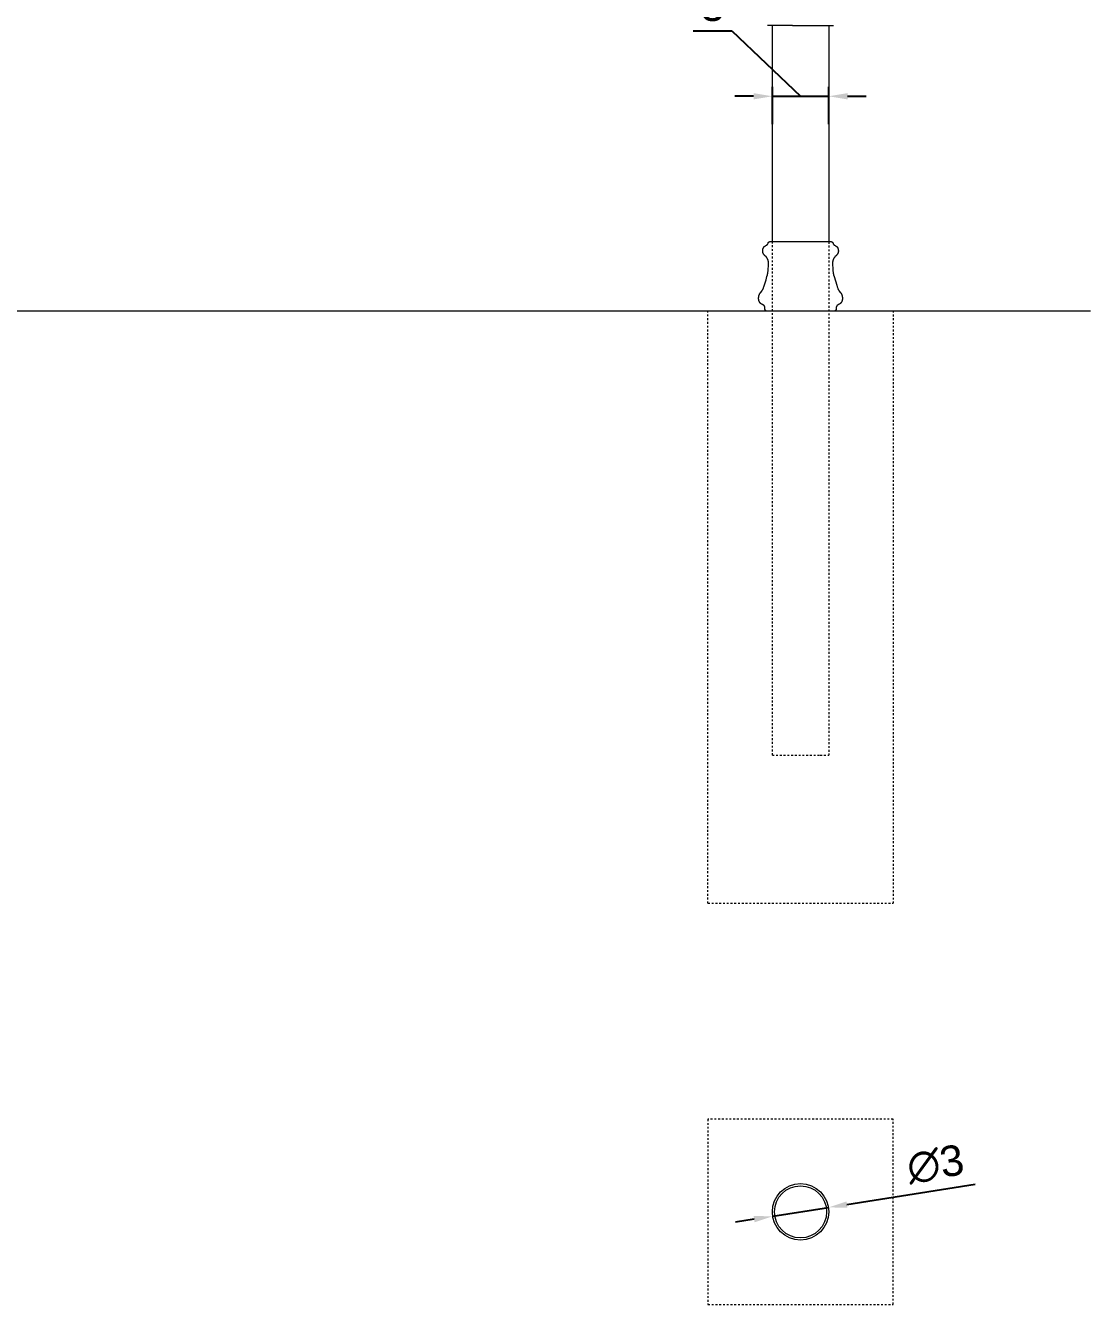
# Model space of a CAD drawing. Header units: inches. Extents: x -13 to 609, y -6 to 131.
# Drawn here: x 490.4 to 547, y 3.6 to 71.6 of the extents above; entities that cross this region are included whole.
import ezdxf

# ---------------------------------------------------------------- set-up
doc = ezdxf.new("R2010")
doc.units = ezdxf.units.IN
doc.header["$PDSIZE"] = -1
doc.linetypes.add('HIDDEN', pattern=[1.905, 1.27, -0.635])
for name, color, linetype, lineweight in [('ZANO_R', 7, 'Continuous', 0), ('ZANO_R_przerywana', 250, 'HIDDEN', 0), ('ZANO_W', 1, 'Continuous', 0)]:
    doc.layers.add(name, color=color, linetype=linetype, lineweight=lineweight)
doc.styles.add('Arial', font='arial.ttf')
doc.styles.get("Standard").update_dxf_attribs({"font": 'ARIALUNI.TTF'})
doc.dimstyles.new('amerykanie', dxfattribs={"dimtxt": 50, "dimasz": 50, "dimexe": 0.5, "dimexo": 0.5, "dimgap": 1, "dimtad": 1, "dimdec": 0, "dimzin": 0, "dimlunit": 5, "dimtxsty": 'Standard', "dimcen": 0.09, "dimclrd": 1, "dimclre": 1, "dimclrt": 1, "dimazin": 0, "dimtfac": 1, "dimtdec": 0, "dimtmove": 0, "dimatfit": 3, "dimfxl": 1, "dimtzin": 0, "dimarcsym": 1})

# ---------------------------------------------------------------- blocks, each defined once
blk = doc.blocks.new('*D459')
at = {"layer": 'Defpoints', "color": 0}
for p in [(533.122, 67.832), (530.126, 65.842), (533.122, 65.842)]:
    blk.add_point(p, dxfattribs=at)
at = {"layer": 'ZANO_R', "color": 1, "lineweight": -2}
for p, q in [((525.914, 71.304), (527.978, 71.304)), ((527.978, 71.304), (531.624, 67.832)), ((530.126, 66.342), (530.126, 68.332)), ((533.122, 66.342), (533.122, 68.332)), ((529.126, 67.832), (528.126, 67.832)), ((530.126, 67.832), (533.122, 67.832)), ((534.122, 67.832), (535.122, 67.832))]:
    blk.add_line(p, q, dxfattribs=at)
at = {"layer": 'ZANO_R', "color": 1}
for points in [[(529.126, 67.665), (529.126, 67.998), (530.126, 67.832)], [(534.122, 67.998), (534.122, 67.665), (533.122, 67.832)]]:
    blk.add_solid(points, dxfattribs=at)
at = {"layer": 'ZANO_R', "color": 1, "insert": (526.946, 72.635), "char_height": 1.625, "attachment_point": 5, "style": 'Arial'}
blk.add_mtext('3', dxfattribs=at)
blk = doc.blocks.new('*D467')
at = {"layer": 'Defpoints', "color": 0}
for p in [(530.144, 8.299), (533.104, 8.767)]:
    blk.add_point(p, dxfattribs=at)
at = {"layer": 'ZANO_W', "color": 1, "lineweight": -2}
for p, q in [((534.091, 8.923), (540.908, 9.999)), ((530.144, 8.299), (533.104, 8.767)), ((529.157, 8.143), (528.169, 7.987))]:
    blk.add_line(p, q, dxfattribs=at)
at = {"layer": 'ZANO_W', "color": 1}
for points in [[(534.065, 9.087), (534.117, 8.758), (533.104, 8.767)], [(529.183, 7.979), (529.131, 8.308), (530.144, 8.299)]]:
    blk.add_solid(points, dxfattribs=at)
at = {"layer": 'ZANO_W', "color": 1, "insert": (538.8, 11.058), "char_height": 1.625, "attachment_point": 5, "rotation": 8.97405, "style": 'Arial'}
blk.add_mtext('∅3', dxfattribs=at)

msp = doc.modelspace()

# ---------------------------------------------------------------- linework, layer by layer
at = {"layer": 'ZANO_R'}
for p, q in [((531.19912, 71.58978), (529.86544, 71.58978)), ((530.12591, 60.09371), (530.12591, 71.58978)), ((531.19912, 71.58978), (533.38236, 71.58978)), ((533.12197, 71.58978), (533.12197, 60.09371)), ((529.67686, 59.81715), (529.68055, 59.82176)), ((529.68055, 59.82176), (529.68435, 59.82628)), ((529.68435, 59.82628), (529.68825, 59.83069)), ((529.68825, 59.83069), (529.69227, 59.83501)), ((529.69227, 59.83501), (529.69638, 59.83921)), ((529.69638, 59.83921), (529.70061, 59.84331)), ((529.70061, 59.84331), (529.70494, 59.8473)), ((529.70494, 59.8473), (529.70938, 59.85117)), ((529.70938, 59.85117), (529.71512, 59.85589)), ((529.71512, 59.85589), (529.72101, 59.86042)), ((529.72101, 59.86042), (529.72704, 59.86478)), ((529.72704, 59.86478), (529.73318, 59.86897)), ((529.73318, 59.86897), (529.73943, 59.873)), ((529.73943, 59.873), (529.74575, 59.87689)), ((529.74575, 59.87689), (529.75213, 59.88062)), ((529.75213, 59.88062), (529.75856, 59.88422)), ((529.75856, 59.88422), (529.77424, 59.8924)), ((529.77424, 59.8924), (529.80944, 59.91022)), ((529.80944, 59.91022), (529.81759, 59.9146)), ((529.81759, 59.9146), (529.82499, 59.91883)), ((529.82499, 59.91883), (529.82879, 59.92114)), ((529.82879, 59.92114), (529.83251, 59.92351)), ((529.83251, 59.92351), (529.83617, 59.92595)), ((529.83617, 59.92595), (529.83974, 59.92846)), ((529.83974, 59.92846), (529.84323, 59.93105)), ((529.84323, 59.93105), (529.84664, 59.93372)), ((529.84664, 59.93372), (529.84995, 59.93649)), ((529.84995, 59.93649), (529.85316, 59.93936)), ((529.85316, 59.93936), (529.85472, 59.94083)), ((529.85472, 59.94083), (529.85626, 59.94233)), ((529.85626, 59.94233), (529.85778, 59.94386)), ((529.85778, 59.94386), (529.85926, 59.94542)), ((529.85926, 59.94542), (529.86072, 59.94701)), ((529.86072, 59.94701), (529.86215, 59.94863)), ((529.86215, 59.94863), (529.86355, 59.95028)), ((529.86355, 59.95028), (529.86492, 59.95197)), ((529.86492, 59.95197), (529.86626, 59.95369)), ((529.86626, 59.95369), (529.86756, 59.95544)), ((529.86756, 59.95544), (529.86884, 59.95723)), ((529.86884, 59.95723), (529.87008, 59.95906)), ((529.87008, 59.95906), (529.87129, 59.96092)), ((529.87129, 59.96092), (529.87247, 59.96282)), ((529.87247, 59.96282), (529.87361, 59.96476)), ((529.87361, 59.96476), (529.87472, 59.96674)), ((529.87472, 59.96674), (529.87582, 59.96882)), ((529.87582, 59.96882), (529.87689, 59.97095)), ((529.87689, 59.97095), (529.87793, 59.97312)), ((529.87793, 59.97312), (529.87894, 59.97532)), ((529.87894, 59.97532), (529.88087, 59.97982)), ((529.88087, 59.97982), (529.8827, 59.98441)), ((529.8827, 59.98441), (529.88609, 59.9937)), ((529.88609, 59.9937), (529.89593, 60.02236)), ((529.89593, 60.02236), (529.89775, 60.02721)), ((529.89775, 60.02721), (529.89966, 60.03202)), ((529.89966, 60.03202), (529.90169, 60.03677)), ((529.90169, 60.03677), (529.90384, 60.04145)), ((529.90384, 60.04145), (529.90516, 60.04414)), ((529.90516, 60.04414), (529.90652, 60.04676)), ((529.90652, 60.04676), (529.90792, 60.04932)), ((529.90792, 60.04932), (529.90936, 60.0518)), ((529.90936, 60.0518), (529.91084, 60.05422)), ((529.91084, 60.05422), (529.91236, 60.05657)), ((529.91236, 60.05657), (529.91392, 60.05885)), ((529.91392, 60.05885), (529.91553, 60.06106)), ((529.91553, 60.06106), (529.91718, 60.0632)), ((529.91718, 60.0632), (529.91888, 60.06528)), ((529.91888, 60.06528), (529.92063, 60.06728)), ((529.92063, 60.06728), (529.92243, 60.06922)), ((529.92243, 60.06922), (529.92428, 60.07109)), ((529.92428, 60.07109), (529.92618, 60.0729)), ((529.92618, 60.0729), (529.92814, 60.07463)), ((529.92814, 60.07463), (529.93015, 60.0763)), ((529.93015, 60.0763), (529.93221, 60.0779)), ((529.93221, 60.0779), (529.93434, 60.07943)), ((529.93434, 60.07943), (529.93652, 60.08089)), ((529.93652, 60.08089), (529.93876, 60.08228)), ((529.93876, 60.08228), (529.94106, 60.08361)), ((529.94106, 60.08361), (529.94342, 60.08487)), ((529.94342, 60.08487), (529.94585, 60.08606)), ((529.94585, 60.08606), (529.94834, 60.08718)), ((529.94834, 60.08718), (529.95089, 60.08824)), ((529.95089, 60.08824), (529.95351, 60.08922)), ((529.95351, 60.08922), (529.95621, 60.09014)), ((529.95621, 60.09014), (529.95897, 60.09099)), ((529.95897, 60.09099), (529.9618, 60.09177)), ((529.9618, 60.09177), (529.9647, 60.09249)), ((529.9647, 60.09249), (529.96768, 60.09313)), ((529.96768, 60.09313), (529.97073, 60.09371)), ((529.97232, 60.09371), (529.97074, 60.09371)), ((530.05545, 60.09371), (529.97232, 60.09371)), ((530.33008, 60.09371), (530.05545, 60.09371)), ((531.63207, 60.09371), (530.33008, 60.09371)), ((532.94308, 60.09371), (531.63207, 60.09371)), ((533.21079, 60.09371), (532.94308, 60.09371)), ((533.2629, 60.09371), (533.21079, 60.09371)), ((533.27402, 60.09371), (533.2629, 60.09371)), ((533.27649, 60.09371), (533.27402, 60.09371)), ((533.27703, 60.09371), (533.27649, 60.09371)), ((533.27714, 60.09371), (533.27703, 60.09371)), ((533.27713, 60.09371), (533.27714, 60.09371)), ((533.27715, 60.09371), (533.2802, 60.09313)), ((533.2802, 60.09313), (533.28317, 60.09249)), ((533.28317, 60.09249), (533.28608, 60.09177)), ((533.28608, 60.09177), (533.28891, 60.09099)), ((533.28891, 60.09099), (533.29167, 60.09014)), ((533.29167, 60.09014), (533.29436, 60.08922)), ((533.29436, 60.08922), (533.29698, 60.08824)), ((533.29698, 60.08824), (533.29954, 60.08718)), ((533.29954, 60.08718), (533.30203, 60.08606)), ((533.30203, 60.08606), (533.30446, 60.08487)), ((533.30446, 60.08487), (533.30682, 60.08361)), ((533.30682, 60.08361), (533.30912, 60.08228)), ((533.30912, 60.08228), (533.31136, 60.08089)), ((533.31136, 60.08089), (533.31354, 60.07943)), ((533.31354, 60.07943), (533.31566, 60.0779)), ((533.31566, 60.0779), (533.31773, 60.0763)), ((533.31773, 60.0763), (533.31974, 60.07463)), ((533.31974, 60.07463), (533.32169, 60.0729)), ((533.32169, 60.0729), (533.32359, 60.07109)), ((533.32359, 60.07109), (533.32544, 60.06922)), ((533.32544, 60.06922), (533.32724, 60.06728)), ((533.32724, 60.06728), (533.32899, 60.06528)), ((533.32899, 60.06528), (533.33069, 60.0632)), ((533.33069, 60.0632), (533.33235, 60.06106)), ((533.33235, 60.06106), (533.33395, 60.05885)), ((533.33395, 60.05885), (533.33552, 60.05657)), ((533.33552, 60.05657), (533.33704, 60.05422)), ((533.33704, 60.05422), (533.33852, 60.0518)), ((533.33852, 60.0518), (533.33996, 60.04932)), ((533.33996, 60.04932), (533.34135, 60.04676)), ((533.34135, 60.04676), (533.34271, 60.04414)), ((533.34271, 60.04414), (533.34404, 60.04145)), ((533.34404, 60.04145), (533.34619, 60.03677)), ((533.34619, 60.03677), (533.34821, 60.03202)), ((533.34821, 60.03202), (533.35012, 60.02721)), ((533.35012, 60.02721), (533.35194, 60.02236)), ((533.35194, 60.02236), (533.36178, 59.9937)), ((533.36178, 59.9937), (533.36518, 59.98441)), ((533.36518, 59.98441), (533.36701, 59.97982)), ((533.36701, 59.97982), (533.36894, 59.97532)), ((533.36894, 59.97532), (533.36995, 59.97312)), ((533.36995, 59.97312), (533.37098, 59.97095)), ((533.37098, 59.97095), (533.37205, 59.96882)), ((533.37205, 59.96882), (533.37316, 59.96674)), ((533.37316, 59.96674), (533.37426, 59.96476)), ((533.37426, 59.96476), (533.37541, 59.96282)), ((533.37541, 59.96282), (533.37658, 59.96092)), ((533.37658, 59.96092), (533.37779, 59.95906)), ((533.37779, 59.95906), (533.37904, 59.95723)), ((533.37904, 59.95723), (533.38031, 59.95544)), ((533.38031, 59.95544), (533.38162, 59.95369)), ((533.38162, 59.95369), (533.38296, 59.95197)), ((533.38296, 59.95197), (533.38433, 59.95028)), ((533.38433, 59.95028), (533.38573, 59.94863)), ((533.38573, 59.94863), (533.38715, 59.94701)), ((533.38715, 59.94701), (533.38861, 59.94542)), ((533.38861, 59.94542), (533.3901, 59.94386)), ((533.3901, 59.94386), (533.39161, 59.94233)), ((533.39161, 59.94233), (533.39315, 59.94083)), ((533.39315, 59.94083), (533.39472, 59.93936)), ((533.39472, 59.93936), (533.39793, 59.93649)), ((533.39793, 59.93649), (533.40124, 59.93372)), ((533.40124, 59.93372), (533.40464, 59.93105)), ((533.40464, 59.93105), (533.40813, 59.92846)), ((533.40813, 59.92846), (533.41171, 59.92595)), ((533.41171, 59.92595), (533.41536, 59.92351)), ((533.41536, 59.92351), (533.41909, 59.92114)), ((533.41909, 59.92114), (533.42289, 59.91883)), ((533.42289, 59.91883), (533.43028, 59.9146)), ((533.43028, 59.9146), (533.43844, 59.91022)), ((533.43844, 59.91022), (533.47364, 59.8924)), ((533.47364, 59.8924), (533.48932, 59.88422)), ((533.48932, 59.88422), (533.49574, 59.88062)), ((533.49574, 59.88062), (533.50213, 59.87689)), ((533.50213, 59.87689), (533.50845, 59.873)), ((533.50845, 59.873), (533.51469, 59.86897)), ((533.51469, 59.86897), (533.52083, 59.86478)), ((533.52083, 59.86478), (533.52686, 59.86042)), ((533.52686, 59.86042), (533.53275, 59.85589)), ((533.53275, 59.85589), (533.53849, 59.85117)), ((533.53849, 59.85117), (533.54293, 59.8473)), ((533.54293, 59.8473), (533.54727, 59.84331)), ((533.54727, 59.84331), (533.55149, 59.83921)), ((533.55149, 59.83921), (533.55561, 59.83501)), ((533.55561, 59.83501), (533.55962, 59.83069)), ((533.55962, 59.83069), (533.56353, 59.82628)), ((533.56353, 59.82628), (533.56733, 59.82176)), ((533.56733, 59.82176), (533.57102, 59.81715)), ((529.61264, 59.61234), (529.61278, 59.62451)), ((529.61289, 59.60023), (529.61264, 59.61234)), ((529.61278, 59.62451), (529.61332, 59.63671)), ((529.61353, 59.58821), (529.61289, 59.60023)), ((529.61332, 59.63671), (529.61425, 59.64892)), ((529.61456, 59.5763), (529.61353, 59.58821)), ((529.61425, 59.64892), (529.61558, 59.66113)), ((529.61597, 59.56451), (529.61456, 59.5763)), ((529.61558, 59.66113), (529.61731, 59.67329)), ((529.61778, 59.55289), (529.61597, 59.56451)), ((529.61731, 59.67329), (529.61944, 59.68539)), ((529.61882, 59.54714), (529.61778, 59.55289)), ((529.61996, 59.54144), (529.61882, 59.54714)), ((529.61944, 59.68539), (529.62197, 59.69741)), ((529.6212, 59.53579), (529.61996, 59.54144)), ((529.62253, 59.5302), (529.6212, 59.53579)), ((529.62197, 59.69741), (529.6249, 59.70932)), ((529.62395, 59.52466), (529.62253, 59.5302)), ((529.62547, 59.51918), (529.62395, 59.52466)), ((529.6249, 59.70932), (529.62652, 59.71523)), ((529.62709, 59.51377), (529.62547, 59.51918)), ((529.62652, 59.71523), (529.62824, 59.7211)), ((529.6288, 59.50842), (529.62709, 59.51377)), ((529.62824, 59.7211), (529.63007, 59.72693)), ((529.6306, 59.50314), (529.6288, 59.50842)), ((529.63007, 59.72693), (529.63199, 59.73272)), ((529.6325, 59.49793), (529.6306, 59.50314)), ((529.63199, 59.73272), (529.63402, 59.73847)), ((529.63425, 59.49341), (529.6325, 59.49793)), ((529.63402, 59.73847), (529.63615, 59.74416)), ((529.63607, 59.48894), (529.63425, 59.49341)), ((529.63796, 59.48453), (529.63607, 59.48894)), ((529.63615, 59.74416), (529.63838, 59.74981)), ((529.63992, 59.48017), (529.63796, 59.48453)), ((529.63838, 59.74981), (529.64072, 59.7554)), ((529.64403, 59.47161), (529.63992, 59.48017)), ((529.64072, 59.7554), (529.64316, 59.76093)), ((529.64316, 59.76093), (529.6457, 59.7664)), ((529.64839, 59.46325), (529.64403, 59.47161)), ((529.6457, 59.7664), (529.64835, 59.77181)), ((529.64835, 59.77181), (529.6511, 59.77716)), ((529.65299, 59.45508), (529.64839, 59.46325)), ((529.6511, 59.77716), (529.65395, 59.78243)), ((529.65782, 59.44709), (529.65299, 59.45508)), ((529.65395, 59.78243), (529.65691, 59.78763)), ((529.65691, 59.78763), (529.65997, 59.79276)), ((529.66285, 59.43926), (529.65782, 59.44709)), ((529.65997, 59.79276), (529.66314, 59.79781)), ((529.66809, 59.43159), (529.66285, 59.43926)), ((529.66314, 59.79781), (529.66641, 59.80277)), ((529.66641, 59.80277), (529.66979, 59.80765)), ((529.67351, 59.42406), (529.66809, 59.43159)), ((529.66979, 59.80765), (529.67327, 59.81245)), ((529.67327, 59.81245), (529.67686, 59.81715)), ((529.6791, 59.41667), (529.67351, 59.42406)), ((529.68485, 59.4094), (529.6791, 59.41667)), ((529.69074, 59.40224), (529.68485, 59.4094)), ((529.70291, 59.38821), (529.69074, 59.40224)), ((529.7155, 59.37449), (529.70291, 59.38821)), ((529.79391, 59.29376), (529.7155, 59.37449)), ((529.80646, 59.27974), (529.79391, 59.29376)), ((529.81859, 59.26532), (529.80646, 59.27974)), ((529.82631, 59.25555), (529.81859, 59.26532)), ((529.83379, 59.24557), (529.82631, 59.25555)), ((529.84101, 59.2354), (529.83379, 59.24557)), ((529.84798, 59.22504), (529.84101, 59.2354)), ((529.85466, 59.2145), (529.84798, 59.22504)), ((529.86107, 59.20379), (529.85466, 59.2145)), ((529.86717, 59.19292), (529.86107, 59.20379)), ((529.87298, 59.18189), (529.86717, 59.19292)), ((529.87847, 59.17072), (529.87298, 59.18189)), ((529.88363, 59.1594), (529.87847, 59.17072)), ((529.88846, 59.14796), (529.88363, 59.1594)), ((529.89295, 59.1364), (529.88846, 59.14796)), ((530.08126, 59.7496), (530.08126, 59.7496)), ((530.08126, 59.7496), (530.08126, 59.7496)), ((530.08126, 59.7496), (530.08126, 59.7496)), ((530.08126, 59.7496), (530.08126, 59.7496)), ((530.08126, 59.7496), (530.08126, 59.7496)), ((530.08126, 59.7496), (530.08128, 59.7496)), ((530.08128, 59.7496), (530.08134, 59.7496)), ((530.08134, 59.7496), (530.08162, 59.7496)), ((530.08162, 59.7496), (530.08275, 59.7496)), ((533.35941, 59.14796), (533.35493, 59.1364)), ((533.36424, 59.1594), (533.35941, 59.14796)), ((533.36941, 59.17072), (533.36424, 59.1594)), ((533.3749, 59.18189), (533.36941, 59.17072)), ((533.3807, 59.19292), (533.3749, 59.18189)), ((533.38681, 59.20379), (533.3807, 59.19292)), ((533.39321, 59.2145), (533.38681, 59.20379)), ((533.3999, 59.22504), (533.39321, 59.2145)), ((533.40686, 59.2354), (533.3999, 59.22504)), ((533.41408, 59.24557), (533.40686, 59.2354)), ((533.42156, 59.25555), (533.41408, 59.24557)), ((533.42929, 59.26532), (533.42156, 59.25555)), ((533.44141, 59.27974), (533.42929, 59.26532)), ((533.45397, 59.29376), (533.44141, 59.27974)), ((533.53238, 59.37449), (533.45397, 59.29376)), ((533.54497, 59.38821), (533.53238, 59.37449)), ((533.55713, 59.40224), (533.54497, 59.38821)), ((533.56303, 59.4094), (533.55713, 59.40224)), ((533.56878, 59.41667), (533.56303, 59.4094)), ((533.57437, 59.42406), (533.56878, 59.41667)), ((533.57102, 59.81715), (533.57461, 59.81245)), ((533.57979, 59.43159), (533.57437, 59.42406)), ((533.57461, 59.81245), (533.57809, 59.80765)), ((533.57809, 59.80765), (533.58147, 59.80277)), ((533.58502, 59.43926), (533.57979, 59.43159)), ((533.58147, 59.80277), (533.58474, 59.79781)), ((533.58474, 59.79781), (533.58791, 59.79276)), ((533.59006, 59.44709), (533.58502, 59.43926)), ((533.58791, 59.79276), (533.59097, 59.78763)), ((533.59488, 59.45508), (533.59006, 59.44709)), ((533.59097, 59.78763), (533.59393, 59.78243)), ((533.59393, 59.78243), (533.59678, 59.77716)), ((533.59948, 59.46325), (533.59488, 59.45508)), ((533.59678, 59.77716), (533.59953, 59.77181)), ((533.60385, 59.47161), (533.59948, 59.46325)), ((533.59953, 59.77181), (533.60218, 59.7664)), ((533.60218, 59.7664), (533.60472, 59.76093)), ((533.60796, 59.48017), (533.60385, 59.47161)), ((533.60472, 59.76093), (533.60716, 59.7554)), ((533.60716, 59.7554), (533.60949, 59.74981)), ((533.60991, 59.48453), (533.60796, 59.48017)), ((533.60949, 59.74981), (533.61172, 59.74416)), ((533.6118, 59.48894), (533.60991, 59.48453)), ((533.61172, 59.74416), (533.61386, 59.73847)), ((533.61362, 59.49341), (533.6118, 59.48894)), ((533.61537, 59.49793), (533.61362, 59.49341)), ((533.61386, 59.73847), (533.61588, 59.73272)), ((533.61727, 59.50314), (533.61537, 59.49793)), ((533.61588, 59.73272), (533.61781, 59.72693)), ((533.61908, 59.50842), (533.61727, 59.50314)), ((533.61781, 59.72693), (533.61963, 59.7211)), ((533.62079, 59.51377), (533.61908, 59.50842)), ((533.61963, 59.7211), (533.62135, 59.71523)), ((533.6224, 59.51918), (533.62079, 59.51377)), ((533.62135, 59.71523), (533.62297, 59.70932)), ((533.62392, 59.52466), (533.6224, 59.51918)), ((533.62297, 59.70932), (533.62591, 59.69741)), ((533.62535, 59.5302), (533.62392, 59.52466)), ((533.62668, 59.53579), (533.62535, 59.5302)), ((533.62591, 59.69741), (533.62844, 59.68539)), ((533.62791, 59.54144), (533.62668, 59.53579)), ((533.62905, 59.54714), (533.62791, 59.54144)), ((533.62844, 59.68539), (533.63057, 59.67329)), ((533.6301, 59.55289), (533.62905, 59.54714)), ((533.6319, 59.56451), (533.6301, 59.55289)), ((533.63057, 59.67329), (533.6323, 59.66113)), ((533.63332, 59.5763), (533.6319, 59.56451)), ((533.6323, 59.66113), (533.63362, 59.64892)), ((533.63435, 59.58821), (533.63332, 59.5763)), ((533.63362, 59.64892), (533.63456, 59.63671)), ((533.63499, 59.60023), (533.63435, 59.58821)), ((533.63456, 59.63671), (533.63509, 59.62451)), ((533.63524, 59.61234), (533.63499, 59.60023)), ((533.63509, 59.62451), (533.63524, 59.61234)), ((529.88654, 58.45231), (529.89089, 58.48026)), ((529.89089, 58.48026), (529.89453, 58.50768)), ((529.89708, 59.12472), (529.89295, 59.1364)), ((529.89453, 58.50768), (529.89758, 58.53484)), ((529.90085, 59.11293), (529.89708, 59.12472)), ((529.89758, 58.53484), (529.90226, 58.58949)), ((529.90424, 59.10105), (529.90085, 59.11293)), ((529.90226, 58.58949), (529.91653, 58.878)), ((529.90724, 59.08908), (529.90424, 59.10105)), ((529.90874, 59.0824), (529.90724, 59.08908)), ((529.91012, 59.07571), (529.90874, 59.0824)), ((529.91254, 59.06226), (529.91012, 59.07571)), ((529.91454, 59.04876), (529.91254, 59.06226)), ((529.91615, 59.03522), (529.91454, 59.04876)), ((529.9174, 59.02167), (529.91615, 59.03522)), ((529.91653, 58.878), (529.91877, 58.92829)), ((529.91833, 59.00813), (529.9174, 59.02167)), ((529.91895, 58.99462), (529.91833, 59.00813)), ((529.91877, 58.92829), (529.91938, 58.95449)), ((529.91932, 58.98116), (529.91895, 58.99462)), ((529.91938, 58.95449), (529.91932, 58.98116)), ((533.32856, 58.98116), (533.3285, 58.95449)), ((533.3285, 58.95449), (533.32911, 58.92829)), ((533.32892, 58.99462), (533.32856, 58.98116)), ((533.32955, 59.00813), (533.32892, 58.99462)), ((533.32911, 58.92829), (533.34214, 58.64637)), ((533.33047, 59.02167), (533.32955, 59.00813)), ((533.33172, 59.03522), (533.33047, 59.02167)), ((533.33333, 59.04876), (533.33172, 59.03522)), ((533.33533, 59.06226), (533.33333, 59.04876)), ((533.33776, 59.07571), (533.33533, 59.06226)), ((533.33914, 59.0824), (533.33776, 59.07571)), ((533.34063, 59.08908), (533.33914, 59.0824)), ((533.34364, 59.10105), (533.34063, 59.08908)), ((533.34214, 58.64637), (533.34561, 58.58949)), ((533.34703, 59.11293), (533.34364, 59.10105)), ((533.34561, 58.58949), (533.3503, 58.53484)), ((533.35079, 59.12472), (533.34703, 59.11293)), ((533.3503, 58.53484), (533.35334, 58.50768)), ((533.35493, 59.1364), (533.35079, 59.12472)), ((533.35334, 58.50768), (533.35699, 58.48026)), ((533.35699, 58.48026), (533.36133, 58.45231)), ((529.67583, 57.7102), (529.78964, 58.07988)), ((529.78964, 58.07988), (529.83971, 58.25133)), ((529.83971, 58.25133), (529.86306, 58.34055)), ((529.86306, 58.34055), (529.87304, 58.38323)), ((529.87304, 58.38323), (529.8814, 58.42357)), ((529.8814, 58.42357), (529.88654, 58.45231)), ((533.36133, 58.45231), (533.36648, 58.42357)), ((533.36648, 58.42357), (533.37483, 58.38323)), ((533.37483, 58.38323), (533.38481, 58.34055)), ((533.38481, 58.34055), (533.40817, 58.25133)), ((533.40817, 58.25133), (533.54896, 57.78347)), ((533.54896, 57.78347), (533.57204, 57.7102)), ((529.39572, 57.09593), (529.39609, 57.11135)), ((529.39609, 57.11135), (529.39694, 57.12677)), ((529.39694, 57.12677), (529.39826, 57.14217)), ((529.39826, 57.14217), (529.40004, 57.15753)), ((529.40004, 57.15753), (529.40227, 57.17285)), ((529.40227, 57.17285), (529.40493, 57.1881)), ((529.40493, 57.1881), (529.40802, 57.20327)), ((529.40802, 57.20327), (529.41152, 57.21835)), ((529.41152, 57.21835), (529.41642, 57.23687)), ((529.41642, 57.23687), (529.41911, 57.24605)), ((529.41911, 57.24605), (529.42196, 57.25517)), ((529.42196, 57.25517), (529.42497, 57.26423)), ((529.42497, 57.26423), (529.42815, 57.27322)), ((529.42815, 57.27322), (529.4315, 57.28213)), ((529.4315, 57.28213), (529.43502, 57.29096)), ((529.43502, 57.29096), (529.43872, 57.2997)), ((529.43872, 57.2997), (529.44259, 57.30835)), ((529.44259, 57.30835), (529.44664, 57.31689)), ((529.44664, 57.31689), (529.45088, 57.32533)), ((529.45088, 57.32533), (529.45529, 57.33366)), ((529.45529, 57.33366), (529.4599, 57.34187)), ((529.4599, 57.34187), (529.46469, 57.34996)), ((529.46469, 57.34996), (529.46967, 57.35792)), ((529.46967, 57.35792), (529.47556, 57.3668)), ((529.47556, 57.3668), (529.48168, 57.37552)), ((529.48168, 57.37552), (529.48799, 57.38411)), ((529.48799, 57.38411), (529.49446, 57.39259)), ((529.49446, 57.39259), (529.50781, 57.40929)), ((529.50781, 57.40929), (529.54898, 57.45888)), ((529.54898, 57.45888), (529.56236, 57.47579)), ((529.56236, 57.47579), (529.56885, 57.48441)), ((529.56885, 57.48441), (529.57518, 57.49317)), ((529.57518, 57.49317), (529.58082, 57.50133)), ((529.58082, 57.50133), (529.5863, 57.50961)), ((529.5863, 57.50961), (529.59163, 57.51802)), ((529.59163, 57.51802), (529.59681, 57.52654)), ((529.59681, 57.52654), (529.60674, 57.54388)), ((529.60674, 57.54388), (529.61614, 57.5616)), ((529.61614, 57.5616), (529.62502, 57.57964)), ((529.62502, 57.57964), (529.63343, 57.59793)), ((529.63343, 57.59793), (529.6414, 57.61644)), ((529.6414, 57.61644), (529.64896, 57.6351)), ((529.64896, 57.6351), (529.66301, 57.67267)), ((529.66301, 57.67267), (529.67583, 57.7102)), ((533.57204, 57.7102), (533.58487, 57.67267)), ((533.58487, 57.67267), (533.59891, 57.6351)), ((533.59891, 57.6351), (533.60647, 57.61644)), ((533.60647, 57.61644), (533.61444, 57.59793)), ((533.61444, 57.59793), (533.62285, 57.57964)), ((533.62285, 57.57964), (533.63174, 57.5616)), ((533.63174, 57.5616), (533.64113, 57.54388)), ((533.64113, 57.54388), (533.65106, 57.52654)), ((533.65106, 57.52654), (533.65624, 57.51802)), ((533.65624, 57.51802), (533.66157, 57.50961)), ((533.66157, 57.50961), (533.66705, 57.50133)), ((533.66705, 57.50133), (533.67269, 57.49317)), ((533.67269, 57.49317), (533.67902, 57.48441)), ((533.67902, 57.48441), (533.68552, 57.47579)), ((533.68552, 57.47579), (533.69889, 57.45888)), ((533.69889, 57.45888), (533.74007, 57.40929)), ((533.74007, 57.40929), (533.75341, 57.39259)), ((533.75341, 57.39259), (533.75989, 57.38411)), ((533.75989, 57.38411), (533.7662, 57.37552)), ((533.7662, 57.37552), (533.77231, 57.3668)), ((533.77231, 57.3668), (533.7782, 57.35792)), ((533.7782, 57.35792), (533.78319, 57.34996)), ((533.78319, 57.34996), (533.78798, 57.34187)), ((533.78798, 57.34187), (533.79258, 57.33366)), ((533.79258, 57.33366), (533.797, 57.32533)), ((533.797, 57.32533), (533.80123, 57.31689)), ((533.80123, 57.31689), (533.80528, 57.30835)), ((533.80528, 57.30835), (533.80916, 57.2997)), ((533.80916, 57.2997), (533.81285, 57.29096)), ((533.81285, 57.29096), (533.81637, 57.28213)), ((533.81637, 57.28213), (533.81972, 57.27322)), ((533.81972, 57.27322), (533.8229, 57.26423)), ((533.8229, 57.26423), (533.82592, 57.25517)), ((533.82592, 57.25517), (533.82877, 57.24605)), ((533.82877, 57.24605), (533.83145, 57.23687)), ((533.83145, 57.23687), (533.83635, 57.21835)), ((533.83635, 57.21835), (533.83986, 57.20327)), ((533.83986, 57.20327), (533.84295, 57.1881)), ((533.84295, 57.1881), (533.84561, 57.17285)), ((533.84561, 57.17285), (533.84784, 57.15753)), ((533.84784, 57.15753), (533.84962, 57.14217)), ((533.84962, 57.14217), (533.85094, 57.12677)), ((533.85094, 57.12677), (533.85179, 57.11135)), ((533.85179, 57.11135), (533.85215, 57.09593)), ((439.77757, 56.4323), (547.03581, 56.4323)), ((526.70268, 56.4323), (536.5452, 56.4323)), ((529.39585, 57.08051), (529.39572, 57.09593)), ((529.39648, 57.06512), (529.39585, 57.08051)), ((529.39763, 57.04977), (529.39648, 57.06512)), ((529.39931, 57.03448), (529.39763, 57.04977)), ((529.40035, 57.02685), (529.39931, 57.03448)), ((529.40152, 57.01925), (529.40035, 57.02685)), ((529.40284, 57.01166), (529.40152, 57.01925)), ((529.40429, 57.0041), (529.40284, 57.01166)), ((529.40588, 56.99656), (529.40429, 57.0041)), ((529.40762, 56.98905), (529.40588, 56.99656)), ((529.4095, 56.98157), (529.40762, 56.98905)), ((529.41152, 56.97411), (529.4095, 56.98157)), ((529.41534, 56.96139), (529.41152, 56.97411)), ((529.41959, 56.94879), (529.41534, 56.96139)), ((529.42188, 56.94255), (529.41959, 56.94879)), ((529.42429, 56.93634), (529.42188, 56.94255)), ((529.4268, 56.93017), (529.42429, 56.93634)), ((529.42943, 56.92406), (529.4268, 56.93017)), ((529.43217, 56.91799), (529.42943, 56.92406)), ((529.43502, 56.91197), (529.43217, 56.91799)), ((529.43799, 56.90601), (529.43502, 56.91197)), ((529.44107, 56.90011), (529.43799, 56.90601)), ((529.44427, 56.89428), (529.44107, 56.90011)), ((529.44758, 56.8885), (529.44427, 56.89428)), ((529.45101, 56.8828), (529.44758, 56.8885)), ((529.45456, 56.87717), (529.45101, 56.8828)), ((529.45822, 56.87162), (529.45456, 56.87717)), ((529.46201, 56.86615), (529.45822, 56.87162)), ((529.46591, 56.86075), (529.46201, 56.86615)), ((529.46994, 56.85545), (529.46591, 56.86075)), ((529.47408, 56.85023), (529.46994, 56.85545)), ((529.47835, 56.84511), (529.47408, 56.85023)), ((529.48274, 56.84008), (529.47835, 56.84511)), ((529.48725, 56.83515), (529.48274, 56.84008)), ((529.49188, 56.83032), (529.48725, 56.83515)), ((529.49664, 56.8256), (529.49188, 56.83032)), ((529.50152, 56.82098), (529.49664, 56.8256)), ((529.50653, 56.81648), (529.50152, 56.82098)), ((529.51166, 56.81209), (529.50653, 56.81648)), ((529.51692, 56.80782), (529.51166, 56.81209)), ((529.52231, 56.80368), (529.51692, 56.80782)), ((529.52783, 56.79966), (529.52231, 56.80368)), ((529.53409, 56.79534), (529.52783, 56.79966)), ((529.5405, 56.79117), (529.53409, 56.79534)), ((529.54703, 56.78713), (529.5405, 56.79117)), ((529.55366, 56.7832), (529.54703, 56.78713)), ((529.56718, 56.77563), (529.55366, 56.7832)), ((529.62216, 56.74698), (529.56718, 56.77563)), ((529.63547, 56.73963), (529.62216, 56.74698)), ((529.64163, 56.73605), (529.63547, 56.73963)), ((529.64774, 56.73234), (529.64163, 56.73605)), ((529.65376, 56.72851), (529.64774, 56.73234)), ((529.65968, 56.72453), (529.65376, 56.72851)), ((529.66547, 56.72039), (529.65968, 56.72453)), ((529.67111, 56.71607), (529.66547, 56.72039)), ((529.67386, 56.71385), (529.67111, 56.71607)), ((529.67657, 56.71157), (529.67386, 56.71385)), ((529.67923, 56.70924), (529.67657, 56.71157)), ((529.68183, 56.70686), (529.67923, 56.70924)), ((529.68438, 56.70443), (529.68183, 56.70686)), ((529.68687, 56.70194), (529.68438, 56.70443)), ((529.6893, 56.69938), (529.68687, 56.70194)), ((529.69166, 56.69677), (529.6893, 56.69938)), ((529.69396, 56.6941), (529.69166, 56.69677)), ((529.69619, 56.69137), (529.69396, 56.6941)), ((529.69834, 56.68856), (529.69619, 56.69137)), ((529.70041, 56.68569), (529.69834, 56.68856)), ((529.70241, 56.68276), (529.70041, 56.68569)), ((529.70432, 56.67975), (529.70241, 56.68276)), ((529.70615, 56.67666), (529.70432, 56.67975)), ((529.70789, 56.6735), (529.70615, 56.67666)), ((529.70954, 56.67027), (529.70789, 56.6735)), ((529.7111, 56.66696), (529.70954, 56.67027)), ((529.71256, 56.66356), (529.7111, 56.66696)), ((529.71391, 56.66009), (529.71256, 56.66356)), ((529.71525, 56.6563), (529.71391, 56.66009)), ((529.71647, 56.65242), (529.71525, 56.6563)), ((529.71758, 56.64847), (529.71647, 56.65242)), ((529.7186, 56.64447), (529.71758, 56.64847)), ((529.71951, 56.6404), (529.7186, 56.64447)), ((529.72034, 56.6363), (529.71951, 56.6404)), ((529.72108, 56.63217), (529.72034, 56.6363)), ((529.72175, 56.62801), (529.72108, 56.63217)), ((529.72287, 56.61967), (529.72175, 56.62801)), ((529.72375, 56.61137), (529.72287, 56.61967)), ((529.72497, 56.59519), (529.72375, 56.61137)), ((529.7276, 56.54213), (529.72497, 56.59519)), ((529.72825, 56.53338), (529.7276, 56.54213)), ((529.72905, 56.52488), (529.72825, 56.53338)), ((529.73005, 56.51651), (529.72905, 56.52488)), ((529.73129, 56.50834), (529.73005, 56.51651)), ((529.73202, 56.50434), (529.73129, 56.50834)), ((529.73281, 56.5004), (529.73202, 56.50434)), ((529.73369, 56.49652), (529.73281, 56.5004)), ((529.73465, 56.49271), (529.73369, 56.49652)), ((529.7357, 56.48898), (529.73465, 56.49271)), ((529.73684, 56.48532), (529.7357, 56.48898)), ((529.73808, 56.48175), (529.73684, 56.48532)), ((529.73942, 56.47826), (529.73808, 56.48175)), ((529.74013, 56.47655), (529.73942, 56.47826)), ((529.74087, 56.47486), (529.74013, 56.47655)), ((529.74164, 56.47319), (529.74087, 56.47486)), ((529.74243, 56.47155), (529.74164, 56.47319)), ((529.74326, 56.46993), (529.74243, 56.47155)), ((529.74411, 56.46833), (529.74326, 56.46993)), ((529.745, 56.46677), (529.74411, 56.46833)), ((529.74592, 56.46522), (529.745, 56.46677)), ((529.74686, 56.46371), (529.74592, 56.46522)), ((529.74785, 56.46221), (529.74686, 56.46371)), ((529.74886, 56.46075), (529.74785, 56.46221)), ((529.74991, 56.45932), (529.74886, 56.46075)), ((529.75099, 56.45791), (529.74991, 56.45932)), ((529.75211, 56.45653), (529.75099, 56.45791)), ((529.75326, 56.45518), (529.75211, 56.45653)), ((529.75445, 56.45386), (529.75326, 56.45518)), ((529.75567, 56.45257), (529.75445, 56.45386)), ((529.75693, 56.45131), (529.75567, 56.45257)), ((529.75823, 56.45008), (529.75693, 56.45131)), ((529.75957, 56.44888), (529.75823, 56.45008)), ((529.76095, 56.44771), (529.75957, 56.44888)), ((529.76236, 56.44658), (529.76095, 56.44771)), ((529.76382, 56.44548), (529.76236, 56.44658)), ((529.76532, 56.44441), (529.76382, 56.44548)), ((529.76686, 56.44338), (529.76532, 56.44441)), ((529.76844, 56.44238), (529.76686, 56.44338)), ((529.77006, 56.44142), (529.76844, 56.44238)), ((529.77173, 56.44049), (529.77006, 56.44142)), ((529.77344, 56.4396), (529.77173, 56.44049)), ((529.7752, 56.43874), (529.77344, 56.4396)), ((529.777, 56.43792), (529.7752, 56.43874)), ((529.77884, 56.43714), (529.777, 56.43792)), ((529.78074, 56.4364), (529.77884, 56.43714)), ((529.78268, 56.43569), (529.78074, 56.4364)), ((529.78466, 56.43503), (529.78268, 56.43569)), ((529.7867, 56.4344), (529.78466, 56.43503)), ((529.78878, 56.43381), (529.7867, 56.4344)), ((529.79091, 56.43327), (529.78878, 56.43381)), ((529.7931, 56.43276), (529.79091, 56.43327)), ((529.79533, 56.4323), (529.7931, 56.43276)), ((533.45478, 56.43276), (533.45255, 56.4323)), ((533.45696, 56.43327), (533.45478, 56.43276)), ((533.45909, 56.43381), (533.45696, 56.43327)), ((533.46118, 56.4344), (533.45909, 56.43381)), ((533.46321, 56.43503), (533.46118, 56.4344)), ((533.4652, 56.43569), (533.46321, 56.43503)), ((533.46714, 56.4364), (533.4652, 56.43569)), ((533.46903, 56.43714), (533.46714, 56.4364)), ((533.47088, 56.43792), (533.46903, 56.43714)), ((533.47268, 56.43874), (533.47088, 56.43792)), ((533.47443, 56.4396), (533.47268, 56.43874)), ((533.47614, 56.44049), (533.47443, 56.4396)), ((533.47781, 56.44142), (533.47614, 56.44049)), ((533.47944, 56.44238), (533.47781, 56.44142)), ((533.48102, 56.44338), (533.47944, 56.44238)), ((533.48256, 56.44441), (533.48102, 56.44338)), ((533.48405, 56.44548), (533.48256, 56.44441)), ((533.48551, 56.44658), (533.48405, 56.44548)), ((533.48693, 56.44771), (533.48551, 56.44658)), ((533.4883, 56.44888), (533.48693, 56.44771)), ((533.48964, 56.45008), (533.4883, 56.44888)), ((533.49094, 56.45131), (533.48964, 56.45008)), ((533.4922, 56.45257), (533.49094, 56.45131)), ((533.49343, 56.45386), (533.4922, 56.45257)), ((533.49462, 56.45518), (533.49343, 56.45386)), ((533.49577, 56.45653), (533.49462, 56.45518)), ((533.49689, 56.45791), (533.49577, 56.45653)), ((533.49797, 56.45932), (533.49689, 56.45791)), ((533.49902, 56.46075), (533.49797, 56.45932)), ((533.50003, 56.46221), (533.49902, 56.46075)), ((533.50101, 56.46371), (533.50003, 56.46221)), ((533.50196, 56.46522), (533.50101, 56.46371)), ((533.50288, 56.46677), (533.50196, 56.46522)), ((533.50376, 56.46833), (533.50288, 56.46677)), ((533.50462, 56.46993), (533.50376, 56.46833)), ((533.50544, 56.47155), (533.50462, 56.46993)), ((533.50624, 56.47319), (533.50544, 56.47155)), ((533.50701, 56.47486), (533.50624, 56.47319)), ((533.50774, 56.47655), (533.50701, 56.47486)), ((533.50846, 56.47826), (533.50774, 56.47655)), ((533.5098, 56.48175), (533.50846, 56.47826)), ((533.51104, 56.48532), (533.5098, 56.48175)), ((533.51218, 56.48898), (533.51104, 56.48532)), ((533.51323, 56.49271), (533.51218, 56.48898)), ((533.51419, 56.49652), (533.51323, 56.49271)), ((533.51506, 56.5004), (533.51419, 56.49652)), ((533.51586, 56.50434), (533.51506, 56.5004)), ((533.51658, 56.50834), (533.51586, 56.50434)), ((533.51782, 56.51651), (533.51658, 56.50834)), ((533.51883, 56.52488), (533.51782, 56.51651)), ((533.51963, 56.53338), (533.51883, 56.52488)), ((533.52027, 56.54213), (533.51963, 56.53338)), ((533.52291, 56.59519), (533.52027, 56.54213)), ((533.52413, 56.61137), (533.52291, 56.59519)), ((533.52501, 56.61967), (533.52413, 56.61137)), ((533.52613, 56.62801), (533.52501, 56.61967)), ((533.52679, 56.63217), (533.52613, 56.62801)), ((533.52753, 56.6363), (533.52679, 56.63217)), ((533.52836, 56.6404), (533.52753, 56.6363)), ((533.52928, 56.64447), (533.52836, 56.6404)), ((533.53029, 56.64847), (533.52928, 56.64447)), ((533.5314, 56.65242), (533.53029, 56.64847)), ((533.53263, 56.6563), (533.5314, 56.65242)), ((533.53396, 56.66009), (533.53263, 56.6563)), ((533.53532, 56.66356), (533.53396, 56.66009)), ((533.53678, 56.66696), (533.53532, 56.66356)), ((533.53833, 56.67027), (533.53678, 56.66696)), ((533.53998, 56.6735), (533.53833, 56.67027)), ((533.54172, 56.67666), (533.53998, 56.6735)), ((533.54355, 56.67975), (533.54172, 56.67666)), ((533.54546, 56.68276), (533.54355, 56.67975)), ((533.54746, 56.68569), (533.54546, 56.68276)), ((533.54954, 56.68856), (533.54746, 56.68569)), ((533.55169, 56.69137), (533.54954, 56.68856)), ((533.55392, 56.6941), (533.55169, 56.69137)), ((533.55621, 56.69677), (533.55392, 56.6941)), ((533.55858, 56.69938), (533.55621, 56.69677)), ((533.561, 56.70194), (533.55858, 56.69938)), ((533.56349, 56.70443), (533.561, 56.70194)), ((533.56604, 56.70686), (533.56349, 56.70443)), ((533.56865, 56.70924), (533.56604, 56.70686)), ((533.5713, 56.71157), (533.56865, 56.70924)), ((533.57401, 56.71385), (533.5713, 56.71157)), ((533.57677, 56.71607), (533.57401, 56.71385)), ((533.5824, 56.72039), (533.57677, 56.71607)), ((533.58819, 56.72453), (533.5824, 56.72039)), ((533.59411, 56.72851), (533.58819, 56.72453)), ((533.60013, 56.73234), (533.59411, 56.72851)), ((533.60624, 56.73605), (533.60013, 56.73234)), ((533.6124, 56.73963), (533.60624, 56.73605)), ((533.62571, 56.74698), (533.6124, 56.73963)), ((533.68069, 56.77563), (533.62571, 56.74698)), ((533.69421, 56.7832), (533.68069, 56.77563)), ((533.70084, 56.78713), (533.69421, 56.7832)), ((533.70737, 56.79117), (533.70084, 56.78713)), ((533.71378, 56.79534), (533.70737, 56.79117)), ((533.72005, 56.79966), (533.71378, 56.79534)), ((533.72556, 56.80368), (533.72005, 56.79966)), ((533.73095, 56.80782), (533.72556, 56.80368)), ((533.73621, 56.81209), (533.73095, 56.80782)), ((533.74134, 56.81648), (533.73621, 56.81209)), ((533.74635, 56.82098), (533.74134, 56.81648)), ((533.75123, 56.8256), (533.74635, 56.82098)), ((533.75599, 56.83032), (533.75123, 56.8256)), ((533.76063, 56.83515), (533.75599, 56.83032)), ((533.76514, 56.84008), (533.76063, 56.83515)), ((533.76953, 56.84511), (533.76514, 56.84008)), ((533.77379, 56.85023), (533.76953, 56.84511)), ((533.77794, 56.85545), (533.77379, 56.85023)), ((533.78196, 56.86075), (533.77794, 56.85545)), ((533.78587, 56.86615), (533.78196, 56.86075)), ((533.78965, 56.87162), (533.78587, 56.86615)), ((533.79332, 56.87717), (533.78965, 56.87162)), ((533.79686, 56.8828), (533.79332, 56.87717)), ((533.8003, 56.8885), (533.79686, 56.8828)), ((533.80361, 56.89428), (533.8003, 56.8885)), ((533.80681, 56.90011), (533.80361, 56.89428)), ((533.80989, 56.90601), (533.80681, 56.90011)), ((533.81286, 56.91197), (533.80989, 56.90601)), ((533.81571, 56.91799), (533.81286, 56.91197)), ((533.81845, 56.92406), (533.81571, 56.91799)), ((533.82108, 56.93017), (533.81845, 56.92406)), ((533.82359, 56.93634), (533.82108, 56.93017)), ((533.82599, 56.94255), (533.82359, 56.93634)), ((533.82828, 56.94879), (533.82599, 56.94255)), ((533.83254, 56.96139), (533.82828, 56.94879)), ((533.83635, 56.97411), (533.83254, 56.96139)), ((533.83838, 56.98157), (533.83635, 56.97411)), ((533.84026, 56.98905), (533.83838, 56.98157)), ((533.84199, 56.99656), (533.84026, 56.98905)), ((533.84358, 57.0041), (533.84199, 56.99656)), ((533.84504, 57.01166), (533.84358, 57.0041)), ((533.84635, 57.01925), (533.84504, 57.01166)), ((533.84753, 57.02685), (533.84635, 57.01925)), ((533.84857, 57.03448), (533.84753, 57.02685)), ((533.85024, 57.04977), (533.84857, 57.03448)), ((533.85139, 57.06512), (533.85024, 57.04977)), ((533.85203, 57.08051), (533.85139, 57.06512)), ((533.85215, 57.09593), (533.85203, 57.08051))]:
    msp.add_line(p, q, dxfattribs=at)
for centre, radius in [((531.62394, 8.53306), 1.49797), ((531.62389, 8.53337), 1.38371)]:
    msp.add_circle(centre, radius, dxfattribs=at)
at = {"layer": 'ZANO_R_przerywana', "ltscale": 0.05}
for p, q in [((530.12591, 32.81025), (530.12591, 60.09371)), ((533.12197, 60.09371), (533.12197, 32.81025)), ((526.70268, 24.93623), (526.70268, 56.4323)), ((536.5452, 56.4323), (536.5452, 24.93623)), ((530.12591, 32.81025), (532.6694, 32.81025)), ((532.6694, 32.81025), (533.12197, 32.81025)), ((526.70268, 24.93623), (536.5452, 24.93623)), ((526.70268, 13.45448), (526.70268, 3.61196)), ((536.5452, 13.45448), (526.70268, 13.45448)), ((536.5452, 3.61196), (536.5452, 13.45448)), ((526.70268, 3.61196), (536.5452, 3.61196))]:
    msp.add_line(p, q, dxfattribs=at)

# ---------------------------------------------------------------- dimensions: what is measured, and where the dimension line sits
at = {"layer": 'ZANO_R'}
dim = msp.add_linear_dim(base=(533.12197, 67.83169), p1=(530.12591, 65.84174), p2=(533.12197, 65.84174), dimstyle='amerykanie', override={"dimtxt": 1.625, "dimasz": 1, "dimgap": 0.5, "dimdec": 4, "dimtxsty": 'Arial', "dimaunit": 1, "dimadec": 1, "dimtdec": 4, "dimtmove": 1, "dimfrac": 2}, dxfattribs=at)
dim.commit()
dim.dimension.update_dxf_attribs({"geometry": '*D459', "text_midpoint": (527.47813, 71.30432), "dimtype": 160})
at = {"layer": 'ZANO_W'}
dim = msp.add_diameter_dim_2p(p1=(530.14431, 8.29939), p2=(533.10357, 8.76672), dimstyle='amerykanie', override={"dimtxt": 1.625, "dimasz": 1, "dimgap": 0.5, "dimdec": 4, "dimtxsty": 'Arial', "dimaunit": 1, "dimadec": 1, "dimtdec": 4, "dimtmove": 1, "dimfrac": 2}, dxfattribs=at)
dim.commit()
dim.dimension.update_dxf_attribs({"geometry": '*D467', "text_midpoint": (539.01465, 9.7002), "dimtype": 163})

doc.saveas('drawing.dxf')
